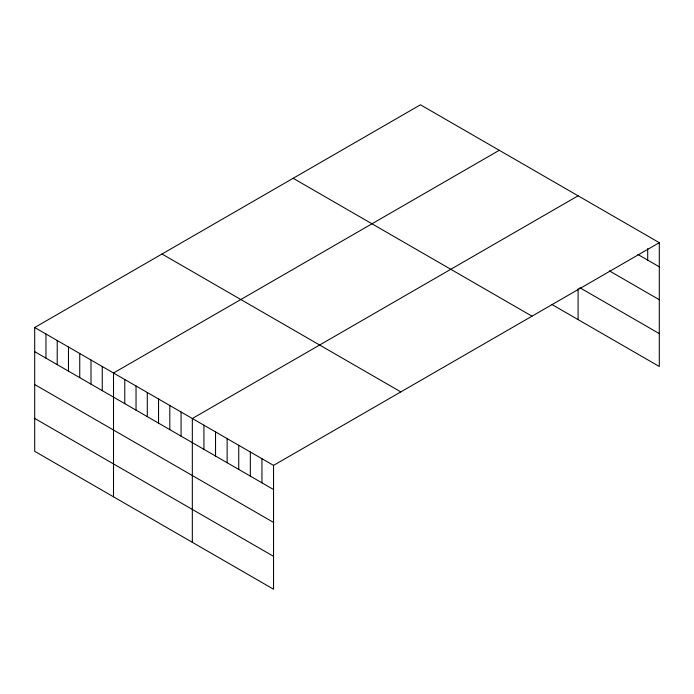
<?xml version="1.0" encoding="UTF-8"?>
<svg xmlns="http://www.w3.org/2000/svg" width="694" height="694" viewBox="0 0 694 694"><rect width="100%" height="100%" fill="white"/><g stroke="black" fill="none" stroke-linecap="round" stroke-linejoin="round"><path stroke-width="1.04" d="M659.3 242.683L273.54 465.396L273.54 589.206L34.7 451.317L34.7 327.507L420.46 104.794L659.3 242.683L659.3 366.493L551.825 304.44M499.281 150.294L113.512 373.016L113.512 496.817M578.093 195.803L192.333 418.517L192.333 542.326M637.881 254.455L659.3 266.817M609.323 270.86L659.3 299.713M579.88 287.75L659.3 333.597M293.163 178.289L531.994 316.178M162.006 254.013L400.837 391.902M34.7 327.507L273.54 465.396M34.7 351.641L273.54 489.53M34.7 384.537L273.54 522.426M34.7 418.421L273.54 556.319M647.702 248.573L647.702 260.12M578.093 288.713L578.093 319.604M261.942 458.699L261.942 482.833M250.334 452.002L250.334 476.136M238.736 445.305L238.736 469.439M227.138 438.608L227.138 462.742M215.539 431.911L215.539 456.045M203.932 425.214L203.932 449.348M181.073 412.019L181.073 436.153M169.813 405.513L169.813 429.647M158.553 399.015L158.553 423.149M147.293 392.518L147.293 416.652M136.033 386.011L136.033 410.145M124.773 379.514L124.773 403.648M102.261 366.51L102.261 390.644M91.001 360.013L91.001 384.146M79.741 353.515L79.741 377.649M68.48 347.009L68.48 371.143M57.22 340.511L57.22 364.645M45.96 334.005L45.96 358.139"/></g></svg>
